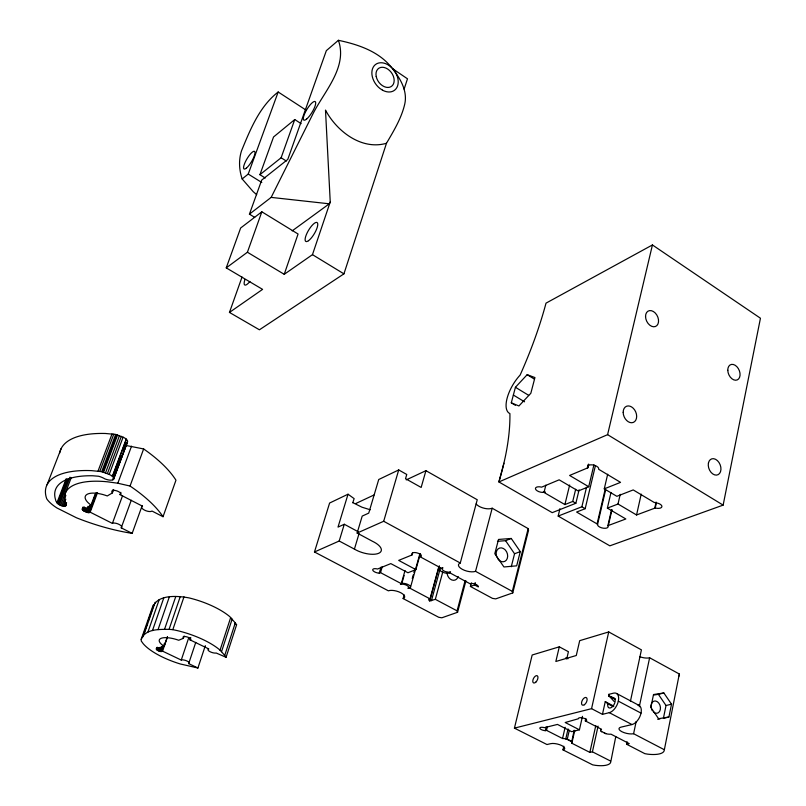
<?xml version="1.0" encoding="UTF-8"?>
<svg xmlns="http://www.w3.org/2000/svg" width="806" height="806" viewBox="0 0 806 806"><rect width="100%" height="100%" fill="white"/><g stroke="black" fill="none" stroke-linecap="round" stroke-linejoin="round"><path stroke-width="1.21" d="M614.968 699.276L608.671 695.951L608.832 694.359L613.567 693.14A10.73 5.904 -62.7 0 1 618.333 701.149L641.032 713.129M97.546 492.567L90.191 512.193L88.186 512.676L83.794 511.004L82.222 509.231L82.635 508.385L86.333 508.415L91.431 505.382L96.226 492.597M559.898 508.707A248.339 107.883 -62 0 1 558.185 516.082L609.84 545.833L723.143 505.12L760.451 318.229L652.427 244.953L546.015 303.147A244.117 93.667 -59.7 0 1 520.132 375.052A26.84 11.667 -58.7 0 0 509.906 413.569A184.695 76.479 -61.3 0 1 505.241 457.153L503.901 463.208A184.695 76.479 -61.3 0 1 498.894 481.948L552.221 512.656L575.857 503.266L579.081 489.846M627.078 741.752L626.554 744.21L644.84 753.66L647.722 754.164A21.057 7.385 12.6 0 0 664.174 750.658L679.307 674.007L649.626 657.756A8.362 3.295 12.5 0 1 639.853 656.719M653.797 695.034L658.391 694.339L666.018 705.512L663.409 718.317L668.909 717.028L671.519 704.182L663.862 692.969L653.525 694.53L650.845 707.416L658.573 718.7L668.909 717.028M664.023 749.56L633.597 733.712L636.186 721.461M639.289 706.761L649.626 657.756M630.423 701.28L641.415 649.868L608.721 631.934L579.695 640.669L576.28 655.51L555.848 661.474L559.304 646.825L568.411 651.701L566.709 659.016M559.304 646.825L532.172 654.996L514.43 728.13L546.972 744.532L550.679 743.666A8.1 2.781 13.6 0 1 561.812 745.6A8.1 2.781 13.6 0 1 562.961 749.862L592.642 764.844L595.402 765.337A20.261 6.901 13.3 0 0 610.726 762.073L615.774 736.634M654.754 508.183L656.094 502.067M610.998 492.466L607.371 508.123L618.011 504.022L636.559 514.974L655.248 507.992L656.326 503.095M582.466 716.333L579.423 729.813L571.645 731.677L557.48 724.423L544.433 727.657A4.121 1.441 13.8 0 0 539.829 728.292A4.121 1.441 13.8 0 0 545.289 730.679L546.539 730.367L562.558 738.518A6.508 2.257 13.5 0 1 566.316 738.971L572.008 741.863A6.508 2.257 13.5 0 1 571.847 743.233L589.851 752.391L595.805 725.511M589.851 752.391L592.41 751.817L598.082 726.125M514.43 728.13L591.564 708.665L602.455 714.348L605.256 701.643L613.85 706.177M636.559 514.974L641.213 494.118M605.961 733.601L601.075 731.304A6.398 2.267 13.1 0 1 601.558 729.289L585.297 720.876L585.841 718.438M591.564 708.665L608.721 631.934M574.174 730.236L571.676 742.024M571.847 743.233L574.134 733.148M562.961 749.862L563.787 746.225M568.059 728.906L565.752 739.021L567.253 739.243L569.308 730.246M595.312 466.059L585.176 508.697L576.612 512.042L597.619 524.232A5.43 2.458 12.9 0 0 603.291 528.202A5.43 2.458 12.9 0 0 607.865 525.683L611.522 509.825M608.328 525.512L611.996 509.594M562.558 738.518L565.137 727.284M618.011 504.022L620.227 494.33M655.248 507.992A5.642 2.63 12 0 0 661.917 506.672A5.642 2.63 12 0 0 656.074 502.833L654.089 502.4L633.214 489.927L616.852 496.315L604.268 488.859L607.684 474.22M597.075 523.91L605.377 488.355M597.619 524.232L605.628 489.897M545.289 730.679L546.136 727.052M546.539 730.367L547.395 726.74M503.901 463.208L498.894 481.948L607.593 434.656L652.427 244.953M558.185 516.082L581.872 506.773L586.526 487.267M542.781 492.416L545.027 492.043L542.781 492.416A5.521 2.559 14 0 1 535.456 488.849A5.521 2.559 14 0 1 541.622 487.156L559.152 479.822L578.194 490.995L588.723 486.733L593.931 464.83M587.362 468.024L588.239 464.377M588.723 486.733L569.6 475.449L587.846 467.823L588.723 464.165M545.843 485.152L544.02 492.456L564.895 504.576L572.734 501.453L575.686 489.252M564.895 504.576L569.661 485M520.273 551.606L516.676 565.832L503.941 566.971L494.803 553.732L498.511 539.446L511.246 538.458L520.273 551.606L514.56 553.762L511.256 566.759M471.359 582.879L470.412 586.466L492.466 598.374L495.71 598.878L512.757 592.904L512.334 591.382L528.162 528.605L492.184 508.213A9.601 4.332 14.9 0 1 476.145 503.941M512.757 592.904L528.555 530.197L528.162 528.605M512.334 591.382L475.55 571.333L492.184 508.213M475.208 582.547L474.583 584.944L478.321 586.959A4.796 1.965 14.8 0 0 476.477 584.703L475.409 584.209A4.796 1.965 14.8 0 0 471.832 583.453L470.442 583.967L449.204 572.492L450.584 571.968A4.836 2.005 15.2 0 1 444.035 570.97A4.836 2.005 15.2 0 1 442.978 567.847L441.607 568.381L419.997 556.704L420.672 554.296M352.796 502.743L354.126 498.622L348.031 494.209L329.604 503.035L314.471 551.979L388.371 590.818A9.239 3.667 15.8 0 1 400.824 592.763A9.239 3.667 15.8 0 1 403.131 598.576L438.756 617.295L441.849 617.789L457.566 612.278L457.083 610.857L465.133 580.542M457.566 612.278L465.928 580.794M511.286 402.829L515.427 387.283L527.164 374.689L534.942 377.561L530.832 393.288L518.923 405.962L511.286 402.829L515.377 405.287M475.55 571.333A9.773 4.09 14.9 0 1 462.281 569.318A9.773 4.09 14.9 0 1 460.276 563.011L477.243 499.75L425.931 470.674L406.244 479.892M438.827 566.699L430.021 598.858L428.711 599.332A4.645 1.854 15.3 0 0 429.729 600.964L435.331 599.321L442.796 571.887M429.729 600.964L439.351 565.802M431.401 600.762L440.358 567.998M410.546 587.141L419.926 553.662M430.021 598.858L409.176 587.816L407.886 588.309A4.675 1.874 15.7 0 0 406.738 585.347A4.675 1.874 15.7 0 0 400.431 584.37L401.72 583.866L380.523 572.643L379.253 573.157A4.725 1.914 16.1 0 1 372.765 570.215A4.725 1.914 16.1 0 1 377.561 569.006L390.809 563.606L407.937 572.744L415.876 569.61L420.218 554.105M403.131 598.576L404.149 594.959M412.249 578.476L413.256 574.89M413.921 572.502L414.929 568.915M405.035 570.497L401.317 583.655L401.982 583.433A5.249 2.116 15.7 0 1 408.37 584.713A5.249 2.116 15.7 0 1 410.163 587.765L409.569 588.027M402.053 582.667L404.088 575.494M415.876 569.61L398.678 560.392L412.017 554.951L412.702 552.543M425.931 470.674L421.155 487.449L405.539 478.683L406.758 474.472L398.718 469.938L378.729 479.51L368.735 513.11L362.206 516.092L357.139 533.048L372.503 541.31A17.047 7.073 16.4 0 1 378.629 553.319A17.047 7.073 16.4 0 1 354.418 549.108L339.205 541.007L314.471 551.979M379.253 573.157L380.986 567.162M380.523 572.643L382.266 566.648M357.139 533.048L383.696 521.27L398.718 469.938M354.418 549.108L359.053 533.592M339.205 541.007L344.283 524.253L358.327 531.819M348.031 494.209L338.006 527.114L344.283 524.253M235.281 622.907L236.601 624.781L226.073 657.293L224.723 655.459L235.281 622.907L229.791 616.65A46.053 16.372 18 0 0 188.886 597.871C177.008 595.664 155.538 594.062 152.405 608.993M220.038 650.18L230.697 617.497M242.032 277.062L229.458 312.426L259.421 329.795L343.93 273.849L386.477 143.277C393.781 130.814 401.529 118.16 404.783 103.924C407.655 90.826 400.26 78.394 392.401 68.57L407.483 78.807L404.108 89.154M224.723 655.459L221.519 651.722L232.158 619.068M153.15 605.145L141.191 639.37L141.262 641.022L143.196 643.682A45.035 15.264 17.8 0 0 180.272 663.973L197.923 668.003L205.318 645.646M197.923 668.003L188.685 663.6L195.757 642.392M167.406 636.811L164.162 646.331L159.447 648.296C152.808 646.493 157.946 652.266 161.674 651.52L162.56 651.147L181.259 660.064L188.775 637.647M226.073 657.293L216.199 653.021A4.806 1.652 17.6 0 1 210.326 651.842A4.806 1.652 17.6 0 1 208.24 649.173L208.835 648.961L189.964 639.833L190.75 637.506M229.458 312.426L262.585 289.374L226.244 267.874L247.412 252.238L284.226 274.312L312.466 254.656L330.238 201.943L325.493 110.1C336.707 131.237 361.551 150.51 386.477 143.277M164.162 646.331A16.926 5.743 17.9 0 1 161.079 638.332A16.926 5.743 17.9 0 1 178.72 640.256L183.355 638.322L184.141 635.994M159.779 651.198L161.401 646.462M160.767 651.409L162.782 645.505M141.191 639.37C145.261 628.63 159.548 629.436 169.069 629.335L180.272 596.551M161.674 651.52L164.495 643.248M162.56 651.147L167.406 636.962M169.069 629.335L172.816 629.647L184 596.823M284.226 274.312L298.069 234.012L261.839 211.797L240.651 227.997L226.244 267.874M156.374 649.576L157.19 647.208M157.019 650.039L157.835 647.671M164.555 629.244L175.779 596.511M157.845 650.482L158.651 648.115M158.782 650.875L160.001 647.329M158.057 629.617L169.3 596.984M147.941 632.055L159.195 599.624M152.475 630.564L163.739 598.032M142.501 637.465L147.045 624.418M148.284 620.862L151.991 610.182M143.952 634.524L155.185 602.233M120.87 492.335L120.023 494.632L142.521 506.188L141.866 506.521A5.662 2.237 19.3 0 0 144.526 510.117A5.662 2.237 19.3 0 0 151.347 511.387L151.941 511.024L163.034 516.717L175.96 480.205A118.754 47.453 20.5 0 0 143.639 448.942L125.766 445.426M247.412 252.238L261.839 211.797M265.224 177.995L259.925 174.69L281.123 157.754L294.754 119.54L301.101 123.64M163.034 516.717A119.953 45.761 20.3 0 0 130.048 486.038L117.827 483.227L107.369 481.797A75.724 29.469 19.3 0 0 65.125 501.604L66.414 505.523C62.133 507.568 55.957 504.002 55.392 499.136A86.051 33.499 19.3 0 1 92.761 475.772L98.564 476.245A9.702 3.869 20.1 0 1 104.82 478.855A7.697 3.093 20 0 0 111.933 480.074L113.717 478.996A6.891 2.771 20 0 0 113.052 477.011L111.833 475.903A6.891 2.771 20 0 0 109.193 474.412L101.687 471.671L91.431 470.623A98.01 38.154 19.3 0 0 46.748 498.823A32.693 12.564 20 0 0 57.095 508.062L76.429 517.764A110.533 44.098 20 0 0 132.164 533.37L142.108 505.815M254.686 217.358L249.427 214.154L261.688 180.111L287.772 159.427L326.339 50.657L338.399 40.3C358.106 44.451 378.971 51.383 391.807 67.815M259.925 174.69L273.546 136.98L294.754 119.54M132.164 533.37L121.212 527.849L131.267 500.254M130.048 486.038L143.639 448.942M256.681 194.679L253.215 191.677L242.163 178.952L248.228 174.056L278.181 91.995L306.3 110.271M90.191 512.193L112.397 523.396L122.542 495.771M117.827 483.227L131.529 446.181M112.336 476.336L126.189 439.129L125.686 438.696A6.821 2.871 20.3 0 0 123.086 437.184L115.671 434.444L105.485 433.487A97.032 39.554 19.5 0 0 59.674 453.063M112.578 476.527L126.421 439.32M113.858 476.437L116.87 468.316M120.326 459.047L121.615 455.571M112.739 479.862L114.462 475.228M115.762 471.752L117.051 468.276M117.908 465.949L121.787 455.521M123.509 450.886L126.532 442.766M113.102 479.681L127.519 441.859A6.821 2.871 20.3 0 0 126.885 439.824L126.189 439.129M113.354 479.54L127.277 442.252M113.717 478.996L127.519 441.859M91.431 505.382A19.928 7.778 19.8 0 1 87.008 494.39A19.928 7.778 19.8 0 1 107.279 495.952L112.336 492.94L112.921 489.857M112.336 492.94L113.606 489.504M107.4 473.565L121.323 436.328M109.193 474.412L123.086 437.184M85.879 512.052L88.045 506.289M101.687 471.671L115.671 434.444M87.048 512.435L89.647 505.513M102.856 471.973L116.83 434.746M88.186 512.676L95.108 494.219M103.601 472.175L117.565 434.948M89.234 512.767L96.579 493.151M105.526 472.81L119.469 435.572M82.222 509.231L83.099 506.924M82.474 509.795L83.34 507.488M83.008 510.4L84.308 506.934M98.03 471.107L112.044 433.91M83.794 511.004L85.093 507.538M99.813 471.309L113.807 434.102M84.771 511.568L86.071 508.112M60.611 505.362L71.2 477.757M61.891 505.795L65.86 495.438M63.15 506.077L65.79 499.176M64.299 506.188L65.629 502.743M65.276 506.138L66.596 502.682M56.924 502.843L66.233 478.663M57.498 503.508L66.787 479.338M58.334 504.183L68.067 478.865M59.402 504.808L70.001 477.202M47.07 484.749L61.155 448.589M292.195 230.859L329.311 203.807L330.238 201.943M249.427 214.154L271.159 197.389L312.668 114.432C323.77 91.904 347.95 67.392 338.399 40.3M278.181 91.995C259.562 106.352 250.192 129.635 241.488 150.893C238.566 160.001 239.1 169.955 242.163 178.952M121.212 527.849L121.646 527.567A5.239 2.005 19.4 0 0 119.026 524.384A5.239 2.005 19.4 0 0 112.911 523.154L112.397 523.396M120.023 494.632L121.051 494.028A4.856 1.924 19.8 0 0 115.54 490.532A4.856 1.924 19.8 0 0 112.074 492.144M356.03 503.407L374.034 494.975M188.685 663.6L189.098 663.419A4.463 1.491 17.7 0 0 187.012 661.031A4.463 1.491 17.7 0 0 181.723 659.902L181.259 660.064M449.798 572.814L449.002 573.147A5.692 2.358 15.2 0 1 441.849 571.807A5.692 2.358 15.2 0 1 440.157 568.361L441.013 568.059M189.964 639.833L190.901 639.45A4.121 1.421 17.9 0 0 186.337 636.74A4.121 1.421 17.9 0 0 183.184 637.748L183.355 638.322M419.997 556.704L421.357 556.16A4.876 2.035 15.7 0 0 416.45 552.745A4.876 2.035 15.7 0 0 412.007 554.196L412.017 554.951M604.268 488.859L620.549 482.361L598.657 469.273A5.733 2.75 13.1 0 0 592.642 464.911A5.733 2.75 13.1 0 0 587.846 467.823M497.473 541.31L505.564 540.675L511.246 538.458M607.865 525.683L625.849 518.973L607.371 508.123M470.412 586.466L475.923 584.451M658.391 694.339L663.862 692.969M602.455 714.348L609.296 712.655A10.73 5.904 -62.7 0 0 618.333 701.149M585.297 720.876L586.627 720.554A4.242 1.521 13.3 0 0 582.708 717.924A4.242 1.521 13.3 0 0 578.416 718.74L565.218 722.508L579.423 729.813M666.018 705.512L671.519 704.182M637.848 704.998A10.659 5.995 -62.8 0 1 640.699 714.428A10.659 5.995 -62.8 0 1 632.005 724.554L620.993 727.143A8.534 3.043 12.8 0 0 621.839 731.687A8.534 3.043 12.8 0 0 633.597 733.712M626.554 744.21L629.244 743.616L610.978 734.165A6.398 2.267 13.1 0 1 605.427 733.561L604.278 733.158M657.676 719.254L659.963 718.881M271.159 197.389L329.311 203.807M172.816 629.647L177.743 630.715A46.456 15.747 17.8 0 1 219.111 649.354L221.519 651.722M567.817 739.394L571.414 741.228M370.276 509.785L362.005 507.216L352.897 502.692M608.671 695.951L613.437 697.744A5.582 3.073 -62.7 0 1 614.777 702.862A5.582 3.073 -62.7 0 1 610.031 708.011A5.582 3.073 -62.7 0 1 607.875 703.779L605.256 701.643M234.556 623.773L236.601 624.781M592.41 751.817L610.515 761.025M609.296 712.655L632.005 724.554M607.875 703.779L613.255 706.61M608.832 694.359L608.923 695.769L615.361 699.175M616.721 693.553L639.319 705.552M435.331 599.321L457.083 610.857M565.903 657.646L567.988 658.764M383.696 521.27L460.276 563.011M572.734 501.453L575.857 503.266M581.872 506.773L585.176 508.697M513.362 395.041L524.565 401.811M515.427 387.283L528.635 395.303M312.466 254.656L343.93 273.849M607.593 434.656L723.143 505.12M527.164 374.689L534.277 379.052M248.228 174.056L261.799 182.499M281.123 157.754L286.332 161.049M608.923 695.769L614.112 701.472M601.155 731.123L601.719 731.828M505.564 540.675L514.56 553.762M679.307 674.007L679.428 675.186A20.644 8.01 12.3 0 1 679.105 675.992M651.188 707.839A6.267 4.594 74.8 0 1 655.681 701.029A6.267 4.594 74.8 0 1 660.326 709.572A6.267 4.594 74.8 0 1 653.424 711.97M652.437 710.811A6.267 4.594 74.8 0 1 651.671 709.401M574.557 730.639A6.498 2.287 13.5 0 1 574.386 732.019M458.161 576.492A6.911 5.461 69.1 0 1 451.823 579.967A6.911 5.461 69.1 0 1 447.068 572.3M496.839 557.087A7.163 5.541 69 0 1 501.523 547.889A7.163 5.541 69 0 1 507.286 558.437A7.163 5.541 69 0 1 497.735 558.729M249.9 281.465A10.397 3.022 -59.9 0 1 244.953 279.561M382.457 90.151L379.817 88.388A16.009 11.465 54.4 0 1 372.473 68.893A16.009 11.465 54.4 0 1 387.736 64.651L390.346 66.424A16.009 11.465 54.4 0 1 397.61 85.839A16.009 11.465 54.4 0 1 382.457 90.151M584.4 704.736A4.242 2.277 -62.9 0 0 586.718 697.956A4.242 2.277 -62.9 0 0 581.861 701.331A4.242 2.277 -62.9 0 0 584.4 704.736M535.839 682.128A4.04 2.065 -62.8 0 0 537.35 675.821A4.04 2.065 -62.8 0 0 532.917 680.022A4.04 2.065 -62.8 0 0 535.839 682.128M623.179 412.36A8.765 6.277 66.2 0 0 633.345 422.404A8.765 6.277 66.2 0 0 633.244 408.239A8.765 6.277 66.2 0 0 623.179 412.36M708.424 463.077A8.544 5.944 68.4 0 0 716.433 475.117A8.544 5.944 68.4 0 0 718.982 462.483A8.544 5.944 68.4 0 0 708.424 463.077M727.788 370.317A8.312 5.632 66.3 0 0 737.178 379.948A8.312 5.632 66.3 0 0 736.825 366.629A8.312 5.632 66.3 0 0 727.788 370.317M645.546 316.506A8.534 5.934 64.2 0 0 655.379 326.521A8.534 5.934 64.2 0 0 655.228 312.98A8.534 5.934 64.2 0 0 645.546 316.506M308.497 240.702A11.002 3.355 -59.2 0 0 317.765 224.139A11.002 3.355 -59.2 0 0 308.053 231.141A11.002 3.355 -59.2 0 0 308.497 240.702M246.394 168.101A10.246 2.67 -59.2 0 0 255.008 152.677A10.246 2.67 -59.2 0 0 246.455 159.729A10.246 2.67 -59.2 0 0 246.394 168.101M306.623 119.036A10.851 2.952 -58.5 0 0 315.7 102.775A10.851 2.952 -58.5 0 0 306.199 110.613A10.851 2.952 -58.5 0 0 306.623 119.036M376.2 76.449A11.052 7.909 54.4 0 0 391.232 86.534A11.052 7.909 54.4 0 0 387.787 69.114A11.052 7.909 54.4 0 0 376.2 76.449"/></g></svg>
